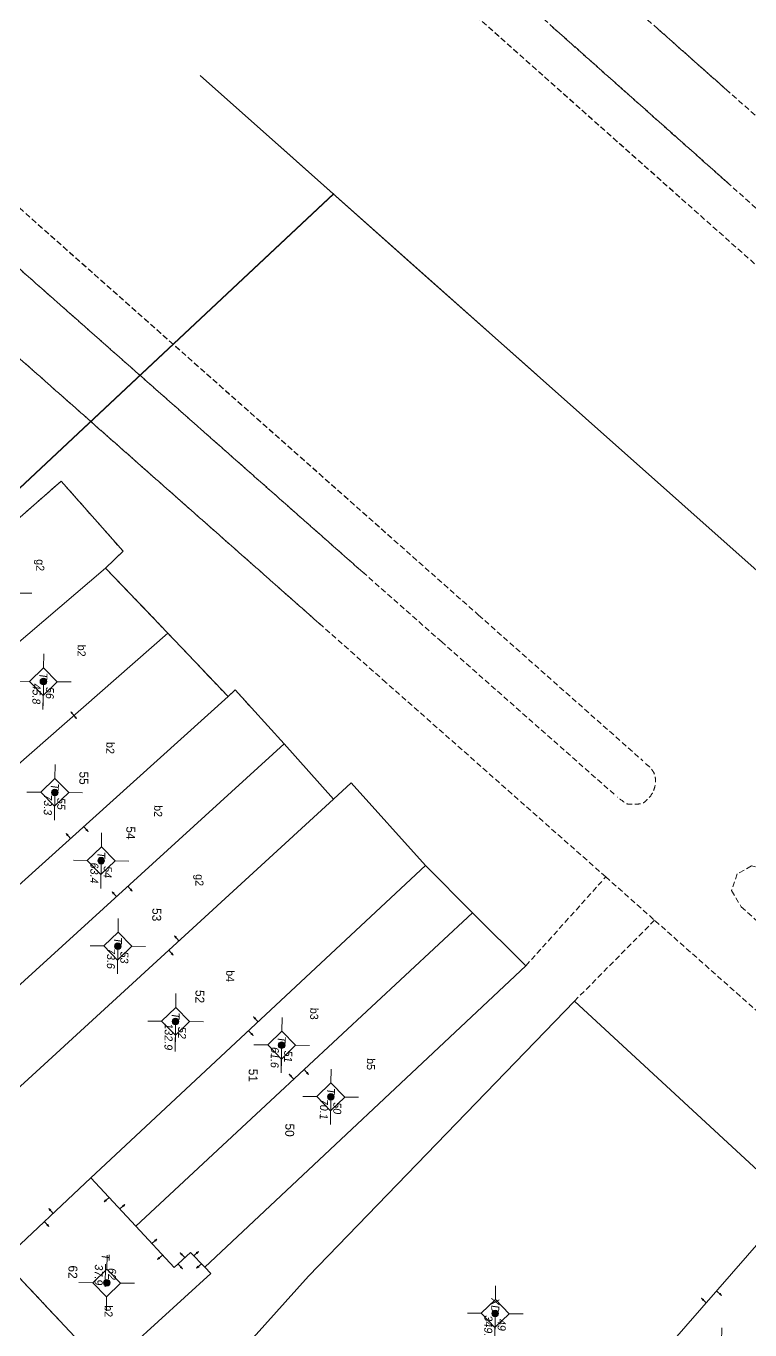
# Model space of a CAD drawing. Extents: x 601689 to 602595, y 1189742 to 1190763.
# Drawn here: x 602030 to 602062.5, y 1190674.8 to 1190733.5 of the extents above; entities that cross this region are included whole.
import ezdxf
from ezdxf.enums import TextEntityAlignment as Align

# ---------------------------------------------------------------- set-up
doc = ezdxf.new("R2010")
doc.units = 0
doc.header["$MEASUREMENT"] = 0
doc.linetypes.add('HIDDEN', pattern=[0.375, 0.25, -0.125])
for name, color, linetype in [('10', 250, 'Continuous'), ('11', 7, 'Continuous'), ('13', 7, 'Continuous'), ('15', 7, 'Continuous'), ('16', 7, 'Continuous'), ('22', 7, 'Continuous'), ('46', 7, 'Continuous'), ('53', 7, 'Continuous'), ('57', 7, 'Continuous')]:
    doc.layers.add(name, color=color, linetype=linetype)
doc.layers.get('0').off()
doc.styles.add('TXT', font='vnshx.shx')

# ---------------------------------------------------------------- blocks, each defined once
blk = doc.blocks.new('Q')
at = {"color": 7, "linetype": 'Continuous', "lineweight": 0, "style": 'TXT'}
for s, height, p in [('%%167o v%%207 th%%184ng 10 n%%168m 2001 %%174%%213n th%%184ng 5 n%%168m 2002', 0.5, (0, 5.4)), ('Ki%%211m tra th%%184ng      n%%168m', 0.5, (21, 5.4)), ('C%%172 quan %%174o v%%207: X%%221 nghi%%214p PTCN Tr%%190c %%174%%222a - B%%182n %%174%%229 ', 0.5, (0, 4.4)), ('C%%172 quan ki%%211m tra: C%%171ng ty XNK v%%181 t%%173 v%%202n d%%222ch v%%244 %%167o %%174%%185c B%%182n %%174%%229', 0.499998, (21, 4.4))]:
    blk.add_text(s, height=height, dxfattribs=at).set_placement(p)
blk = doc.blocks.new('NH3R')
at = {"layer": '16', "color": 7, "linetype": 'Continuous', "lineweight": 0}
for p, q in [((0, 0), (0.297, -0.005)), ((0.297, -0.005), (0.186, 0.031)), ((0.297, -0.005), (0.189, -0.033))]:
    blk.add_line(p, q, dxfattribs=at)
blk = doc.blocks.new('NH3')
at = {"layer": '16', "color": 7, "linetype": 'Continuous', "lineweight": 0}
for p, q in [((-0.199, -0.002), (-0.113, 0.021)), ((0.197, -0.012), (0.107, 0.015)), ((-0.199, -0.002), (0.197, -0.012)), ((-0.199, -0.002), (-0.116, -0.035)), ((0.197, -0.012), (0.104, -0.027))]:
    blk.add_line(p, q, dxfattribs=at)
blk = doc.blocks.new('*M2373237323732373')
at = {"layer": '13', "color": 3, "linetype": 'Continuous', "lineweight": 0}
blk.add_line((602165.906, 1189710.132), (602167.181, 1189710.132), dxfattribs=at)
at = {"layer": '13', "color": 3, "linetype": 'Continuous', "lineweight": 0, "style": 'TXT', "oblique": 7.60551}
for s, p in [('49', (602166.056, 1189710.432)), ('349.1', (602165.906, 1189709.832))]:
    blk.add_text(s, height=0.36, dxfattribs=at).set_placement(p, align=Align.MIDDLE_LEFT)
blk.add_text('XD', height=0.36, dxfattribs=at).set_placement((602165.787, 1189710.132), align=Align.MIDDLE_RIGHT)
blk = doc.blocks.new('*M2383238323832383')
at = {"layer": '13', "color": 3, "linetype": 'Continuous', "lineweight": 0}
blk.add_line((602156.269, 1189702.6), (602157.289, 1189702.6), dxfattribs=at)
at = {"layer": '13', "color": 3, "linetype": 'Continuous', "lineweight": 0, "style": 'TXT', "oblique": 7.60551}
for s, p in [('50', (602156.419, 1189702.9)), ('70.1', (602156.269, 1189702.3))]:
    blk.add_text(s, height=0.36, dxfattribs=at).set_placement(p, align=Align.MIDDLE_LEFT)
blk.add_text('T', height=0.36, dxfattribs=at).set_placement((602156.072, 1189702.6), align=Align.MIDDLE_RIGHT)
blk = doc.blocks.new('*M2386238623862386')
at = {"layer": '13', "color": 3, "linetype": 'Continuous', "lineweight": 0}
blk.add_line((602153.974, 1189700.358), (602154.994, 1189700.358), dxfattribs=at)
at = {"layer": '13', "color": 3, "linetype": 'Continuous', "lineweight": 0, "style": 'TXT', "oblique": 7.60551}
blk.add_text('T', height=0.36, dxfattribs=at).set_placement((602153.777, 1189700.358), align=Align.MIDDLE_RIGHT)
for s, p in [('51', (602154.124, 1189700.658)), ('61.6', (602153.974, 1189700.058))]:
    blk.add_text(s, height=0.36, dxfattribs=at).set_placement(p, align=Align.MIDDLE_LEFT)
blk = doc.blocks.new('*M2392239223922392')
at = {"layer": '13', "color": 3, "linetype": 'Continuous', "lineweight": 0}
blk.add_line((602152.977, 1189695.572), (602154.252, 1189695.572), dxfattribs=at)
at = {"layer": '13', "color": 3, "linetype": 'Continuous', "lineweight": 0, "style": 'TXT', "oblique": 7.60551}
blk.add_text('T', height=0.36, dxfattribs=at).set_placement((602152.78, 1189695.572), align=Align.MIDDLE_RIGHT)
for s, p in [('52', (602153.127, 1189695.872)), ('132.9', (602152.977, 1189695.272))]:
    blk.add_text(s, height=0.36, dxfattribs=at).set_placement(p, align=Align.MIDDLE_LEFT)
blk = doc.blocks.new('*M2395239523952395')
at = {"layer": '13', "color": 3, "linetype": 'Continuous', "lineweight": 0}
blk.add_line((602149.627, 1189692.93), (602150.647, 1189692.93), dxfattribs=at)
at = {"layer": '13', "color": 3, "linetype": 'Continuous', "lineweight": 0, "style": 'TXT', "oblique": 7.60551}
for s, p in [('53', (602149.777, 1189693.23)), ('73.6', (602149.627, 1189692.63))]:
    blk.add_text(s, height=0.36, dxfattribs=at).set_placement(p, align=Align.MIDDLE_LEFT)
blk.add_text('T', height=0.36, dxfattribs=at).set_placement((602149.43, 1189692.93), align=Align.MIDDLE_RIGHT)
blk = doc.blocks.new('*M2398239823982398')
at = {"layer": '13', "color": 3, "linetype": 'Continuous', "lineweight": 0}
blk.add_line((602164.785, 1189692.652), (602165.805, 1189692.652), dxfattribs=at)
at = {"layer": '13', "color": 3, "linetype": 'Continuous', "lineweight": 0, "style": 'TXT', "oblique": 7.60551}
blk.add_text('T', height=0.36, dxfattribs=at).set_placement((602164.588, 1189692.652), align=Align.MIDDLE_RIGHT)
for s, p in [('62', (602164.935, 1189692.952)), ('37.9', (602164.785, 1189692.352))]:
    blk.add_text(s, height=0.36, dxfattribs=at).set_placement(p, align=Align.MIDDLE_LEFT)
blk = doc.blocks.new('*M2400240024002400')
at = {"layer": '13', "color": 3, "linetype": 'Continuous', "lineweight": 0}
blk.add_line((602145.795, 1189692.126), (602146.815, 1189692.126), dxfattribs=at)
at = {"layer": '13', "color": 3, "linetype": 'Continuous', "lineweight": 0, "style": 'TXT', "oblique": 7.60551}
blk.add_text('T', height=0.36, dxfattribs=at).set_placement((602145.598, 1189692.126), align=Align.MIDDLE_RIGHT)
for s, p in [('54', (602145.945, 1189692.426)), ('63.4', (602145.795, 1189691.826))]:
    blk.add_text(s, height=0.36, dxfattribs=at).set_placement(p, align=Align.MIDDLE_LEFT)
blk = doc.blocks.new('*M2403240324032403')
at = {"layer": '13', "color": 3, "linetype": 'Continuous', "lineweight": 0}
blk.add_line((602142.754, 1189689.994), (602143.774, 1189689.994), dxfattribs=at)
at = {"layer": '13', "color": 3, "linetype": 'Continuous', "lineweight": 0, "style": 'TXT', "oblique": 7.60551}
for s, p in [('55', (602142.904, 1189690.294)), ('73.3', (602142.754, 1189689.694))]:
    blk.add_text(s, height=0.36, dxfattribs=at).set_placement(p, align=Align.MIDDLE_LEFT)
blk.add_text('T', height=0.36, dxfattribs=at).set_placement((602142.557, 1189689.994), align=Align.MIDDLE_RIGHT)
blk = doc.blocks.new('*M2405240524052405')
at = {"layer": '13', "color": 3, "linetype": 'Continuous', "lineweight": 0}
blk.add_line((602137.775, 1189689.41), (602138.795, 1189689.41), dxfattribs=at)
at = {"layer": '13', "color": 3, "linetype": 'Continuous', "lineweight": 0, "style": 'TXT', "oblique": 7.60551}
for s, p in [('56', (602137.925, 1189689.71)), ('45.8', (602137.775, 1189689.11))]:
    blk.add_text(s, height=0.36, dxfattribs=at).set_placement(p, align=Align.MIDDLE_LEFT)
blk.add_text('T', height=0.36, dxfattribs=at).set_placement((602137.578, 1189689.41), align=Align.MIDDLE_RIGHT)
blk = doc.blocks.new('CENTRD')
at = {"layer": '11', "linetype": 'Continuous', "lineweight": 0}
h = blk.add_hatch(color=2, dxfattribs=at)
edge = h.paths.add_edge_path()
edge.add_arc((0, 0), 0.15, 0, 360)
at = {"layer": '11', "color": 2, "linetype": 'Continuous', "lineweight": 0}
for p, q in [((0, 1.25), (0, 0.625)), ((0, 0.625), (-0.625, 0)), ((0.625, 0), (0, 0.625)), ((-0.625, 0), (-1.25, 0)), ((-0.625, 0), (0, -0.625)), ((0, -0.625), (0.625, 0)), ((1.25, 0), (0.625, 0)), ((0, -0.625), (0, -1.25))]:
    blk.add_line(p, q, dxfattribs=at)
blk.add_circle((0, 0), 0.15, dxfattribs=at)

msp = doc.modelspace()

# ---------------------------------------------------------------- linework, layer by layer
at = {"layer": '10', "color": 7, "linetype": 'Continuous', "lineweight": 0}
for p, q in [((602033.548, 1190709.072), (602025.403, 1190702.144)), ((602036.338, 1190706.154), (602033.548, 1190709.072)), ((602039.05, 1190703.297), (602036.338, 1190706.154)), ((602039.05, 1190703.297), (602026.079, 1190691.594)), ((602041.57, 1190701.162), (602027.514, 1190688.355)), ((602043.786, 1190698.681), (602041.57, 1190701.162)), ((602032.882, 1190681.64), (602047.926, 1190695.695)), ((602050.037, 1190693.565), (602047.926, 1190695.695)), ((602050.037, 1190693.565), (602034.902, 1190679.462)), ((602028.942, 1190677.924), (602032.882, 1190681.64)), ((602034.902, 1190679.462), (602032.882, 1190681.64))]:
    msp.add_line(p, q, dxfattribs=at)
for points in [[(602033.548, 1190709.072), (602034.329, 1190709.832), (602031.552, 1190712.991), (602023.636, 1190706.049)], [(602036.338, 1190706.154), (602027.887, 1190698.739), (602027.384, 1190699.327)], [(602041.57, 1190701.162), (602039.373, 1190703.592), (602039.05, 1190703.297)], [(602047.926, 1190695.695), (602044.586, 1190699.411), (602043.786, 1190698.681)], [(602043.786, 1190698.681), (602029.891, 1190685.922), (602025.456, 1190681.942)], [(602038.007, 1190677.62), (602052.435, 1190691.183), (602050.037, 1190693.565)], [(602064.449, 1190680.497), (602054.623, 1190689.592), (602042.672, 1190677.225), (602037.686, 1190671.664), (602037.76, 1190671.183), (602037.916, 1190670.951), (602038.213, 1190670.746), (602047.994, 1190662.041), (602047.72, 1190661.725)], [(602064.449, 1190680.497), (602057.58, 1190672.621), (602057.966, 1190672.326), (602054.517, 1190668.752)], [(602034.902, 1190679.462), (602036.627, 1190677.609), (602037.357, 1190678.289), (602038.007, 1190677.62)], [(602038.007, 1190677.62), (602038.274, 1190677.336), (602033.544, 1190673.02), (602028.942, 1190677.924)]]:
    msp.add_lwpolyline(points, dxfattribs=at)
at = {"layer": '22', "color": 7, "linetype": 'HIDDEN', "lineweight": 0}
for p, q in [((602044.451, 1190745.705), (602061.593, 1190730.469)), ((602043.175, 1190706.56), (602012.179, 1190733.987)), ((602107.246, 1190683.12), (602050.714, 1190733.458)), ((602053.633, 1190733.418), (602109.148, 1190683.995)), ((602058.352, 1190733.354), (602116.922, 1190681.308)), ((602021.539, 1190732.498), (602046.476, 1190710.366)), ((602045.156, 1190708.844), (602018.774, 1190732.176)), ((602031.552, 1190712.991), (602023.636, 1190706.049)), ((602034.329, 1190709.832), (602031.552, 1190712.991)), ((602033.548, 1190709.072), (602034.329, 1190709.832)), ((602036.338, 1190706.154), (602033.548, 1190709.072)), ((602039.05, 1190703.297), (602036.338, 1190706.154)), ((602039.373, 1190703.592), (602039.05, 1190703.297)), ((602040.004, 1190702.894), (602039.373, 1190703.592)), ((602052.435, 1190691.183), (602055.846, 1190694.976)), ((602055.948, 1190695.094), (602056.029, 1190695.183)), ((602056.029, 1190695.183), (602058.223, 1190693.233)), ((602031.406, 1190675.3), (602028.942, 1190677.924))]:
    msp.add_line(p, q, dxfattribs=at)
for points in [[(602059.625, 1190725.516), (602041.604, 1190741.574), (602041.112, 1190742.851), (602041.471, 1190744.256), (602061.538, 1190726.39)], [(602030.52, 1190724.525), (602050.31, 1190706.962), (602057.701, 1190700.4)], [(602056.41, 1190698.898), (602048.654, 1190705.755), (602029.011, 1190723.125)], [(602056.029, 1190695.183), (602046.149, 1190703.93), (602026.773, 1190721.076)], [(602063.124, 1190695.576), (602062.576, 1190695.673), (602061.942, 1190695.322), (602061.681, 1190694.566), (602062.121, 1190693.83), (602083.472, 1190674.866)], [(602087.596, 1190667.149), (602058.223, 1190693.233), (602054.623, 1190689.592)]]:
    msp.add_lwpolyline(points, dxfattribs=at)
msp.add_open_spline([(602057.819, 1190700.279), (602057.882, 1190700.228), (602057.944, 1190700.178), (602058.007, 1190700.127), (602058.053, 1190700.09), (602058.08, 1190700.034), (602058.115, 1190699.985), (602058.139, 1190699.952), (602058.163, 1190699.921), (602058.183, 1190699.884), (602058.23, 1190699.804), (602058.244, 1190699.714), (602058.26, 1190699.623), (602058.267, 1190699.583), (602058.27, 1190699.543), (602058.269, 1190699.503), (602058.266, 1190699.379), (602058.246, 1190699.256), (602058.204, 1190699.134), (602058.16, 1190699.009), (602058.104, 1190698.896), (602058.019, 1190698.797), (602057.97, 1190698.74), (602057.919, 1190698.691), (602057.866, 1190698.639), (602057.827, 1190698.6), (602057.794, 1190698.561), (602057.745, 1190698.53), (602057.633, 1190698.459), (602057.506, 1190698.463), (602057.384, 1190698.455), (602057.267, 1190698.447), (602057.15, 1190698.446), (602057.034, 1190698.46), (602056.996, 1190698.465), (602056.954, 1190698.469), (602056.924, 1190698.492), (602056.799, 1190698.586), (602056.673, 1190698.681), (602056.548, 1190698.776)], degree=3, knots=[0, 0, 0, 0, 0.071423, 0.071423, 0.071423, 0.124089, 0.124089, 0.124089, 0.160196, 0.160196, 0.160196, 0.240663, 0.240663, 0.240663, 0.276308, 0.276308, 0.276308, 0.387184, 0.387184, 0.387184, 0.500981, 0.500981, 0.500981, 0.565855, 0.565855, 0.565855, 0.614209, 0.614209, 0.614209, 0.723295, 0.723295, 0.723295, 0.826825, 0.826825, 0.826825, 0.860552, 0.860552, 0.860552, 1, 1, 1, 1], dxfattribs=at)
at = {"layer": '46', "color": 52, "linetype": 'Continuous', "lineweight": 0}
msp.add_line((602073.134, 1190699.779), (602037.803, 1190731.236), dxfattribs=at)
msp.add_lwpolyline([(602052.919, 1190717.778), (602047.633, 1190722.48), (602041.29, 1190728.128)], dxfattribs=at)
at = {"layer": '57', "color": 172, "linetype": 'Continuous', "lineweight": 0}
for p, q in [((602025.372, 1190708.635), (602043.79, 1190725.903)), ((602025.697, 1190708.94), (602043.8, 1190725.923))]:
    msp.add_line(p, q, dxfattribs=at)

# ---------------------------------------------------------------- block references
at = {"color": 7, "linetype": 'Continuous', "lineweight": 0, "rotation": 269.1680420500809}
msp.add_blockref('Q', (602040.288, 1190675.436), dxfattribs=at)
at = {"layer": '11', "color": 2, "linetype": 'Continuous', "lineweight": 0, "rotation": 269.1680420500809}
for p in [(602028.983, 1190707.964), (602030.748, 1190703.97), (602031.26, 1190698.983), (602033.347, 1190695.912), (602034.095, 1190692.068), (602036.689, 1190688.68), (602041.46, 1190687.614), (602043.668, 1190685.287), (602033.597, 1190676.916), (602051.059, 1190675.541), (602061.23, 1190673.64)]:
    msp.add_blockref('CENTRD', p, dxfattribs=at)
at = {"layer": '13', "color": 3, "linetype": 'Continuous', "lineweight": 0, "rotation": 269.1680420500809}
for name, p in [('*M2405240524052405', (-578790.27, 1810052.359)), ('*M2403240324032403', (-578790.27, 1810052.359)), ('*M2400240024002400', (-578790.27, 1810052.359)), ('*M2395239523952395', (-578790.27, 1810052.359)), ('*M2392239223922392', (-578790.27, 1810052.359)), ('*M2386238623862386', (-578790.27, 1810052.359)), ('*M2383238323832383', (-578790.27, 1810052.359)), ('*M2398239823982398', (-578790.322, 1810053.275)), ('*M2373237323732373', (-578790.27, 1810052.359))]:
    msp.add_blockref(name, p, dxfattribs=at)
at = {"layer": '16', "color": 7, "linetype": 'Continuous', "lineweight": 0}
for name, p, rotation in [('NH3', (602032.108, 1190702.452), 131.250861949725), ('NH3R', (602040.399, 1190688.667), 133.0537488692548), ('NH3R', (602042.003, 1190686.085), 133.0537488692548), ('NH3R', (602033.7, 1190680.759), 222.9312843553928), ('NH3R', (602031.191, 1190680.043), 133.0537488692548), ('NH3R', (602034.183, 1190680.242), 42.85599013375579), ('NH3R', (602035.622, 1190678.693), 42.85599013375579), ('NH3R', (602037.505, 1190678.136), 42.85599013375579), ('NH3R', (602036.105, 1190678.166), 222.9312843553928), ('NH3R', (602037.103, 1190678.052), 133.0537488692548), ('NH3R', (602037.859, 1190677.771), 222.9312843553928), ('NH3R', (602061.014, 1190676.554), 318.9082297903078)]:
    msp.add_blockref(name, p, dxfattribs=dict(at, rotation=rotation))
for p, xscale, yscale, rotation in [((602031.972, 1190696.914), 0.999998706693366, 0.999998706693366, 132.5630930249598), ((602032.559, 1190697.445), 1.000001312115906, 1.000001312115906, 312.0630754352222), ((602034.543, 1190694.758), 1.000001881323073, 1.000001881323073, 312.3367940120683), ((602034.036, 1190694.295), 0.999998706693366, 0.999998706693366, 132.5630930249598), ((602036.839, 1190692.307), 0.999998706693366, 0.999998706693366, 132.5630930249598), ((602036.383, 1190691.883), 1.00000303166266, 1.00000303166266, 312.9784625185036), ((602039.974, 1190688.264), 1.00000303166266, 1.00000303166266, 312.9784625185036), ((602042.47, 1190686.519), 1.00000303166266, 1.00000303166266, 312.9784625185036), ((602030.795, 1190679.669), 1.00000303166266, 1.00000303166266, 312.9784625185036), ((602036.799, 1190677.767), 1.00000303166266, 1.00000303166266, 312.9784625185036), ((602060.546, 1190676.021), 1.000001415928477, 1.000001415928477, 136.0160902643828)]:
    msp.add_blockref('NH3R', p, dxfattribs=dict(at, xscale=xscale, yscale=yscale, rotation=rotation))

# ---------------------------------------------------------------- texts
at = {"layer": '15', "color": 7, "linetype": 'Continuous', "lineweight": 0, "style": 'TXT'}
for s, p in [('g2', (602030.614, 1190709.473)), ('b2', (602032.471, 1190705.628)), ('b2', (602033.762, 1190701.249)), ('b2', (602035.913, 1190698.41)), ('g2', (602037.77, 1190695.303)), ('b4', (602039.151, 1190690.985)), ('b3', (602042.928, 1190689.293)), ('b5', (602045.476, 1190687.028)), ('b2', (602033.684, 1190675.909))]:
    msp.add_text(s, height=0.36, rotation=269.21439, dxfattribs=at).set_placement(p, align=Align.MIDDLE_LEFT)
at = {"layer": '53', "color": 200, "linetype": 'Continuous', "lineweight": 0, "style": 'TXT'}
for s, p in [('55', (602032.573, 1190699.925)), ('54', (602034.68, 1190697.457)), ('53', (602035.848, 1190693.78)), ('52', (602037.788, 1190690.094)), ('51', (602040.18, 1190686.551)), ('50', (602041.826, 1190684.087)), ('62', (602032.079, 1190677.701))]:
    msp.add_text(s, height=0.4, rotation=269.21439, dxfattribs=at).set_placement(p, align=Align.MIDDLE_LEFT)

doc.saveas('drawing.dxf')
